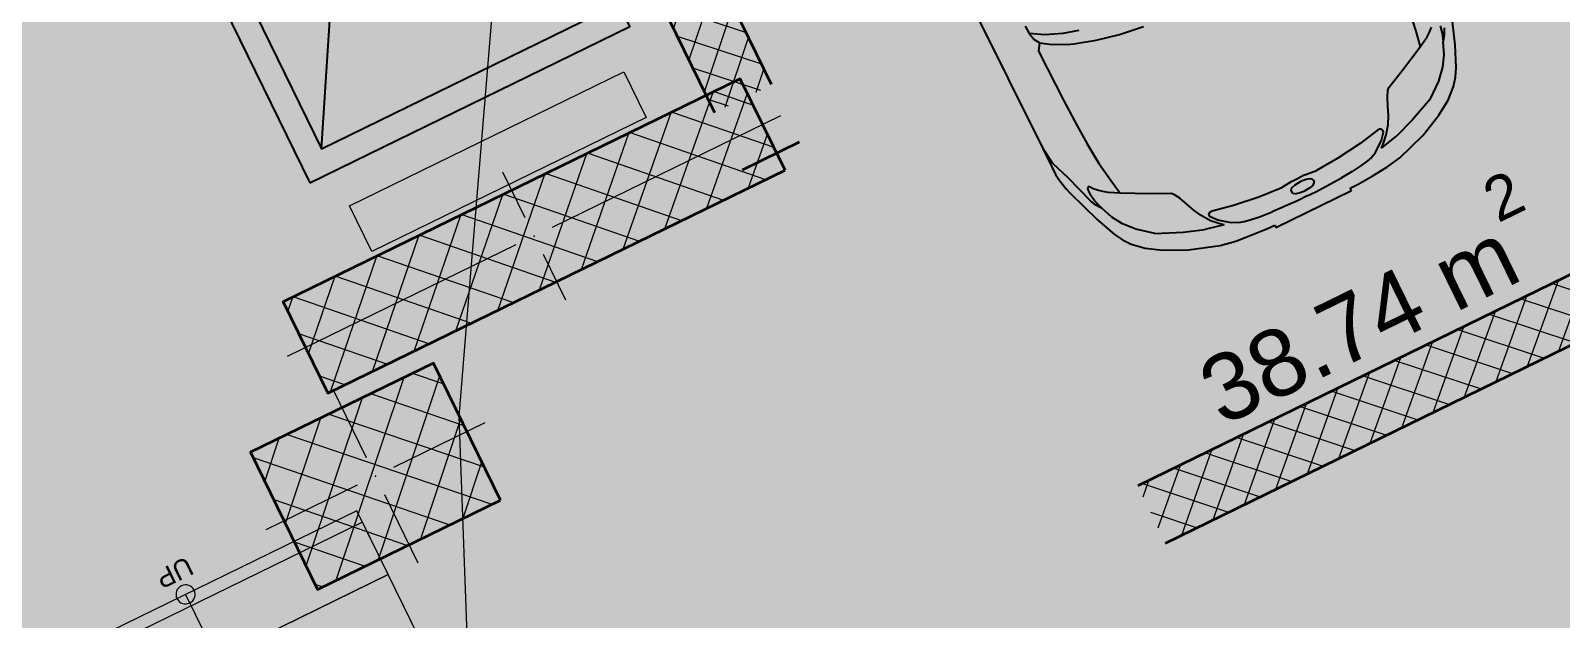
# Model space of a CAD drawing. Header units: metres. Extents: x 7511783 to 7512372, y 4692307 to 4692611.
# Drawn here: x 7511891.03 to 7511897.04, y 4692368.94 to 4692371.26 of the extents above; entities that cross this region are included whole.
import ezdxf

# ---------------------------------------------------------------- set-up
doc = ezdxf.new("R2010")
doc.units = ezdxf.units.M
doc.linetypes.add('Dense Dotted', pattern=[132.2916626930235, 0, -132.2916626930235])
for name, color, linetype, lineweight in [('2D Drafting - General_Pen_No__2', 8, 'Continuous', 0), ('2D Drafting - General_Pen_No__42', 8, 'Continuous', 0), ('2D Drafting - General_Pen_No__82', 253, 'Continuous', 0), ('A - Fill Zone_Pen_No__102', 254, 'Continuous', 0), ('A - Fill Zone_Pen_No__156', 165, 'Continuous', 0), ('A - Fill Zone_Pen_No__176', 253, 'Continuous', 0), ('A - Muret', 7, 'Continuous', 0), ('A - Muret_Pen_No__101', 252, 'Continuous', 0), ('A - Muret_Pen_No__7', 7, 'Continuous', 0), ('A - Shtyllat', 7, 'Continuous', 0), ('bodrum 1 garazhat projekt', 7, 'Continuous', 0), ('garazhat-netw-amiri - b1', 20, 'Continuous', 0), ('Interior - Furniture _Pen_No__42', 8, 'Continuous', 0), ('Parc-Kojshi', 251, 'Continuous', 0), ('Structural - Bearing', 7, 'Continuous', 0), ('Structural - Bearing_Pen_No__20', 1, 'Continuous', 0), ('Structural - Bearing_Pen_No__21', 7, 'Continuous', 0), ('Structural - Stair & Railing', 7, 'Continuous', 0), ('Structural - Stair & Railing_Pen_No__11', 171, 'Continuous', 0), ('Structural - Stair & Railing_Pen_No__71', 161, 'Continuous', 0), ('Structural - Stair & Railing_Pen_No__91', 161, 'Continuous', 0), ('vijat rregullim', 1, 'Continuous', 0)]:
    doc.layers.add(name, color=color, linetype=linetype, lineweight=lineweight)
doc.styles.add('GENERATED_STYLE_1', font='arial.ttf')
doc.styles.add('GENERATED_STYLE_2', font='arialbd.ttf')
pattern_1 = [(44.99999999999998, (0, 0), (-68.94290863686237, 68.94290863686243), []), (135.0000000000001, (0, 0), (68.94290863686219, 68.94290863686261), [])]
pattern_2 = [(44.99999999999998, (0, 0), (-91.92387818248316, 91.92387818248324), []), (135.0000000000001, (0, 0), (91.9238781824829, 91.92387818248349), [])]

# ---------------------------------------------------------------- blocks, each defined once
blk = doc.blocks.new('Stair_1')
at = {"layer": 'Structural - Stair & Railing_Pen_No__71', "linetype": 'Continuous', "lineweight": 20}
blk.add_hatch(color=161, dxfattribs=at).paths.add_polyline_path([(15912.49999999999, -15290.83965125988, 0.9999999999999998), (15987.49999999999, -15290.83965125988, 0.9999999999999998)])
at = {"layer": 'Structural - Stair & Railing_Pen_No__11', "color": 171, "linetype": 'Continuous', "lineweight": 18}
for p, q in [((16700.00000425875, -15290.8396565039), (15200, -15290.8396565039)), ((15949.99999999999, -15290.83965125988), (15949.99999999999, -15570.83965125988)), ((16700.00000425875, -15570.83963894018), (16700.00000425875, -15290.8396565039)), ((15200, -15570.83963894018), (16700.00000425875, -15570.83963894018)), ((16700.00000425875, -15570.83963894018), (15200, -15570.83963894018)), ((16700.00000425875, -15850.83964641104), (16700.00000425875, -15570.83963894018))]:
    blk.add_line(p, q, dxfattribs=at)
for start, end in [(0, 180), (180, 0)]:
    blk.add_arc((15949.99999999999, -15290.83965125988), 37.49999999999964, start, end, dxfattribs=at)
at = {"layer": 'Structural - Stair & Railing_Pen_No__91', "color": 161, "linetype": 'Continuous', "lineweight": 13}
for p, q in [((16700.00000425875, -15340.83965247343), (15200, -15340.83965247343)), ((16699.99999687555, -16410.83963823559), (16699.99999687555, -15340.83965779379))]:
    blk.add_line(p, q, dxfattribs=at)
at = {"layer": 'Structural - Stair & Railing_Pen_No__71', "color": 161, "lineweight": 20, "insert": (16021.31449999999, -15194.50827625988), "char_height": 75, "attachment_point": 4, "rotation": 180, "style": 'GENERATED_STYLE_1'}
blk.add_mtext('\\A1;UP', dxfattribs=at)
blk = doc.blocks.new('Stair_2')
at = {"layer": 'Structural - Stair & Railing_Pen_No__71', "linetype": 'Continuous', "lineweight": 20}
blk.add_hatch(color=161, dxfattribs=at).paths.add_polyline_path([(15912.49999999999, -15290.83965125988, 0.9999999999999998), (15987.49999999999, -15290.83965125988, 0.9999999999999998)])
at = {"layer": 'Structural - Stair & Railing_Pen_No__11', "color": 171, "linetype": 'Continuous', "lineweight": 18}
for p, q in [((16700.00000425875, -15290.8396565039), (15200, -15290.8396565039)), ((15949.99999999999, -15290.83965125988), (15949.99999999999, -15570.83965125988)), ((16700.00000425875, -15570.83963894019), (16700.00000425875, -15290.8396565039)), ((15200, -15570.83963894019), (16700.00000425875, -15570.83963894019)), ((16700.00000425875, -15570.83963894019), (15200, -15570.83963894019)), ((16700.00000425875, -15850.83964641104), (16700.00000425875, -15570.83963894019))]:
    blk.add_line(p, q, dxfattribs=at)
for start, end in [(0, 180), (180, 0)]:
    blk.add_arc((15949.99999999999, -15290.83965125988), 37.49999999999964, start, end, dxfattribs=at)
at = {"layer": 'Structural - Stair & Railing_Pen_No__91', "color": 161, "linetype": 'Continuous', "lineweight": 13}
for p, q in [((16699.99997922418, -15340.839677508), (15200, -15340.839677508)), ((16699.99999786097, -16410.8396389714), (16699.99996865407, -15340.83965782667))]:
    blk.add_line(p, q, dxfattribs=at)
at = {"layer": 'Structural - Stair & Railing_Pen_No__71', "color": 161, "lineweight": 20, "insert": (16021.31449999999, -15194.50827625988), "char_height": 75, "attachment_point": 4, "rotation": 180, "style": 'GENERATED_STYLE_2'}
blk.add_mtext('\\A1;{\\fArial|b0|i0|c0|p34;UP}', dxfattribs=at)
blk = doc.blocks.new('Wall_32', base_point=(5824.862731304111, -24950.40664052381))
at = {"layer": 'A - Muret_Pen_No__101', "linetype": 'Continuous', "lineweight": 13}
h = blk.add_hatch(dxfattribs=at)
h.set_pattern_fill('CONCRETE_BLOCK', color=252, style=0, pattern_type=2)
h.set_pattern_definition(pattern_1)
h.paths.add_polyline_path([(6424.862816457296, -24950.41492313773), (9499.998194575948, -24950.45703086066), (9500.001641991863, -24700.63338816103), (10300.00183761077, -24700.64422289676), (10299.99814395087, -24950.46786559639), (13074.99829154035, -24950.50578717143), (13075.00173895627, -24700.63338816103), (13875.00193457517, -24700.64422289676), (13874.99824091527, -24950.51686815115), (16424.99835657231, -24950.55208104226), (16425.00180398823, -24700.63338816103), (17225.00150711915, -24700.64422289676), (17224.99805970324, -24950.56316202198), (22349.99821248404, -24950.63358780419), (22350.00165989995, -24700.63338816103), (6424.866263873207, -24700.41496973857)])
at = {"layer": 'A - Muret_Pen_No__7', "color": 7, "linetype": 'Continuous', "lineweight": 35, "flags": 128}
for points in [[(22350.0017149545, -24700.63356742325), (6424.866061430847, -24700.41487988083)], [(6424.862801589686, -24950.41487985964), (9499.998173563205, -24950.45710830979)]]:
    blk.add_lwpolyline(points, dxfattribs=at)
blk = doc.blocks.new('Wall_33', base_point=(27149.99549916007, -24950.64074474684))
at = {"layer": 'A - Muret_Pen_No__101', "linetype": 'Continuous', "lineweight": 13}
h = blk.add_hatch(dxfattribs=at)
h.set_pattern_fill('CONCRETE_BLOCK', color=252, style=0, pattern_type=2)
h.set_pattern_definition(pattern_1)
h.paths.add_polyline_path([(26899.99581397649, -24700.63728633086), (27149.9957809956, -24700.64073833176), (27150.00108528967, -19050.40592252639), (26900.00103407541, -19050.40566994095), (26900.00103407541, -19050.45601863696), (27149.99898041107, -19050.45947063786), (27149.99552841018, -19300.45943765698), (26900.00078148998, -19300.45598565608)])
h = blk.add_hatch(dxfattribs=at)
h.set_pattern_fill('CONCRETE_BLOCK', color=252, style=0, pattern_type=2)
h.set_pattern_definition(pattern_1)
h.paths.add_polyline_path([(26899.99551334998, -24950.64048098553), (27149.99551976507, -24950.64074474685), (26899.99551334998, -24950.63731584977)])
at = {"layer": 'A - Muret_Pen_No__7', "color": 7, "linetype": 'Continuous', "lineweight": 35, "flags": 128}
for points in [[(27149.99573401045, -24700.64074828263), (27150.00104184993, -19050.40590479135)], [(26900.00080695233, -19300.45604481404), (26899.99573401366, -24700.63722151421)], [(26899.99549916018, -24950.64050989646), (27149.99549916007, -24950.64074474684)]]:
    blk.add_lwpolyline(points, dxfattribs=at)
blk = doc.blocks.new('Column_5', base_point=(-58909.50201474628, 193336.8082159659))
at = {"layer": 'Structural - Bearing', "linetype": 'Continuous', "lineweight": 0}
h = blk.add_hatch(dxfattribs=at)
h.set_pattern_fill('CONCRETE_BLOCK', color=18, style=0, pattern_type=2)
h.set_pattern_definition(pattern_2)
h.paths.add_polyline_path([(-58509.50201474628, 193036.8082159659), (-58509.50201474628, 193636.8082159659), (-59309.50201474628, 193636.8082159659), (-59309.50201474628, 193036.8082159659)])
at = {"layer": 'Structural - Bearing_Pen_No__20', "color": 1, "linetype": 'Continuous', "lineweight": 0}
for p, q in [((-58909.50201474628, 193416.808215966), (-58909.50201474628, 193716.8082159659)), ((-58989.50201474628, 193336.8082159659), (-59389.50201474628, 193336.8082159659)), ((-58829.50201474629, 193336.8082159659), (-58429.50201474629, 193336.8082159659)), ((-58909.50201474628, 193256.8082159659), (-58909.50201474628, 192956.8082159659))]:
    blk.add_line(p, q, dxfattribs=at)
blk.add_point((-58909.50201474628, 193336.8082159659), dxfattribs=at)
at = {"layer": 'Structural - Bearing_Pen_No__21', "color": 7, "linetype": 'Continuous', "lineweight": 35, "flags": 128}
blk.add_lwpolyline([(-58509.50201474628, 193036.8082159659), (-58509.50201474628, 193636.8082159659), (-59309.50201474628, 193636.8082159659), (-59309.50201474628, 193036.8082159659)], close=True, dxfattribs=at)
blk = doc.blocks.new('Column_7', base_point=(-53308.25413540503, 182406.9408084733))
at = {"layer": 'Structural - Bearing', "linetype": 'Continuous', "lineweight": 0}
h = blk.add_hatch(dxfattribs=at)
h.set_pattern_fill('CONCRETE_BLOCK', color=18, style=0, pattern_type=2)
h.set_pattern_definition(pattern_2)
h.paths.add_polyline_path([(-52308.25413540503, 182206.9408084733), (-52308.25413540503, 182606.9408084733), (-54308.25413540503, 182606.9408084733), (-54308.25413540503, 182206.9408084733)])
at = {"layer": 'Structural - Bearing_Pen_No__20', "color": 1, "linetype": 'Continuous', "lineweight": 0}
for p, q in [((-53308.25413540503, 182486.9408084733), (-53308.25413540503, 182686.9408084733)), ((-53388.25413540503, 182406.9408084733), (-54388.25413540503, 182406.9408084733)), ((-53228.25413540503, 182406.9408084733), (-52228.25413540504, 182406.9408084733)), ((-53308.25413540503, 182326.9408084733), (-53308.25413540503, 182126.9408084733))]:
    blk.add_line(p, q, dxfattribs=at)
blk.add_point((-53308.25413540503, 182406.9408084733), dxfattribs=at)
at = {"layer": 'Structural - Bearing_Pen_No__21', "color": 7, "linetype": 'Continuous', "lineweight": 35, "flags": 128}
blk.add_lwpolyline([(-52308.25413540503, 182206.9408084733), (-52308.25413540503, 182606.9408084733), (-54308.25413540503, 182606.9408084733), (-54308.25413540503, 182206.9408084733)], close=True, dxfattribs=at)
blk = doc.blocks.new('Car 05 22')
at = {"layer": 'Interior - Furniture _Pen_No__42', "color": 8, "linetype": 'Continuous', "lineweight": 25}
for p, q in [((3154.26138006, 782.5577669589998), (3013.55027244, 833.064864827)), ((3235.883818752, 747.6101556219), (3154.26138006, 782.5577669589998)), ((3064.50712035, 714.6457874760001), (3050.61522015, 730.6688871950001)), ((3060.9451203, 762.9292866300001), (3089.85712072, 757.3861867269998)), ((3100.48402088, 763.1120866269999), (3075.78877375, 774.6896785450001)), ((3089.85712072, 757.3861867269998), (3108.43932099, 751.4304868319999)), ((3114.13862108, 753.3111867989999), (3100.48402088, 763.1120866269999)), ((3108.43932099, 751.4304868319999), (3122.8656212, 746.4359869189999)), ((3122.8656212, 746.4359869189999), (3114.13862108, 753.3111867989999)), ((3170.0706946, 726.5554905960001), (3122.8656212, 746.4359869189999)), ((3211.69204952, 701.0151137130001), (3170.0706946, 726.5554905960001)), ((3269.07948628, 728.3294692490001), (3235.883818752, 747.6101556219)), ((3298.56678787, 705.6390702070001), (3269.07948628, 728.3294692490001)), ((2959.72331881, 678.984388101), (3047.2313201, 666.2002883250001)), ((3047.20992906, 666.2041971140001), (3100.00912087, 656.556188494)), ((3076.97452053, 697.807687771), (3064.50712035, 714.6457874760001)), ((3100.00912087, 656.556188494), (3076.97452053, 697.807687771)), ((3254.25934432, 663.1775183300001), (3211.69204952, 701.0151137130001)), ((3301.867263790001, 602.80900872), (3254.25934432, 663.1775183300001)), ((3337.33388997, 663.3806719909999), (3298.56678787, 705.6390702070001)), ((3374.49419199, 603.583974516), (3337.33388997, 663.3806719909999)), ((3152.92075342, 553.873393456), (3100.00912087, 656.556188494)), ((3301.867263790001, 602.80900872), (3346.015513130001, 501.4217980699999)), ((3418.40079436, 512.7439783509999), (3374.49419199, 603.583974516)), ((3189.62073735, 475.569766106), (3152.92075342, 553.873393456)), ((3346.015513130001, 501.4217980699999), (3374.297465860001, 419.557472908)), ((3457.47689648, 393.0984834030001), (3418.40079436, 512.7439783509999)), ((3199.39883308, 466.7584630290001), (3189.62073735, 475.569766106)), ((3220.69886845, 454.388540188), (3199.39883308, 466.7584630290001)), ((3256.10680826, 439.2417534179999), (3220.67662376, 454.4014587129999)), ((3288.390194130001, 425.101248479), (3256.10680826, 439.2417534179999)), ((3319.36158057, 408.41284265), (3288.390194130001, 425.101248479)), ((3353.46269085, 384.2512837760001), (3319.36158057, 408.41284265)), ((3321.23357975, 370.497229407), (3320.99727986, 362.132926485)), ((3320.99727986, 362.132926485), (3338.31527228, 276.8564967000001)), ((3324.654278260001, 377.297531782), (3321.23357975, 370.497229407)), ((3328.30797666, 379.591332583), (3324.654278260001, 377.297531782)), ((3338.468372210001, 379.4523325350001), (3328.30797666, 379.591332583)), ((3363.640761200001, 357.811724976), (3338.468372210001, 379.4523325350001)), ((3377.182392130001, 359.9734848010001), (3353.46269085, 384.2512837760001)), ((3391.09039087, 344.247647689), (3374.297465860001, 419.557472908)), ((3468.34279707, 330.9338860280001), (3457.47689648, 393.0984834030001)), ((3396.66521323, 315.8049103040001), (3363.640761200001, 357.811724976)), ((3391.09039087, 344.247647689), (3377.182392130001, 359.9734848010001)), ((3408.0703938, 289.3779877820001), (3396.66521323, 315.8049103040001)), ((3474.4914974, 263.721088865), (3468.34279707, 330.9338860280001)), ((3338.31527228, 276.8564967000001), (3351.882966340001, 172.661960307)), ((3408.0703938, 289.3779877820001), (3413.77629411, 267.259988716)), ((3413.77548775, 267.2641933500001), (3418.45445829, 242.866384828)), ((3418.452194370001, 242.878189745), (3424.044894670001, 200.723791525)), ((3478.33319761, 199.917191559), (3474.4914974, 263.721088865)), ((3424.044894670001, 200.723791525), (3427.72848251, 152.023715234)), ((3479.35651311, 164.9481933352), (3478.33319761, 199.917191559)), ((3351.882966340001, 172.661960307), (3358.343763510001, 75.87012649980001)), ((3432.36383112, 39.98011396419999), (3427.72848251, 152.023715234)), ((3489.519598210001, 164.9481933352), (3479.35651311, 164.9481933352)), ((3489.519598210001, -164.9481933352), (3489.519598210001, 164.9481933352)), ((3353.95786543, 27.8932505984), (3358.343763510001, 75.87012649980001)), ((3353.95786543, 27.8932505984), (3353.95786543, -0.7649002671629999)), ((3353.95786543, -27.8932505984), (3353.95786543, 0.7649002671619999)), ((3370.89075802, 11.74110410089999), (3370.32315827, -0.7649002671629999)), ((3370.89075802, -11.74110410089999), (3370.32315827, 0.7649002671619999)), ((3372.49235732, 23.6550082622), (3370.89075802, 11.74110410089999)), ((3376.267285060001, 38.99395092400001), (3372.49235732, 23.6550082622)), ((3381.98685317, 46.5714162664), (3376.267285060001, 38.99395092400001)), ((3386.21005132, 48.3522168884), (3381.98685317, 46.5714162664)), ((3386.21005132, 48.3522168884), (3394.28954778, 48.3522168884)), ((3398.51284593, 46.5714162664), (3394.28954778, 48.3522168884)), ((3404.23226311, 38.99375151340001), (3398.51284593, 46.5714162664)), ((3404.23226311, 38.99375151340001), (3408.00714178, 23.6550082622)), ((3408.00714178, 23.6550082622), (3409.766541010001, 8.055102813469999)), ((3409.766541010001, 8.055102813469999), (3409.766541010001, -4.961e-13)), ((3431.76949509, 57.3729975776), (3431.76949509, 56.7710829698)), ((3432.04453126, -0.0109000038072), (3432.36383112, 39.98011396419999)), ((3432.04453126, 0.0109000038063), (3432.36383112, -39.98011396419999)), ((3353.95786543, -27.8932505984), (3358.343763510001, -75.87012649980001)), ((3372.49235732, -23.6550082622), (3370.89075802, -11.74110410089999)), ((3376.267285060001, -38.99395092400001), (3372.49235732, -23.6550082622)), ((3381.98685317, -46.5714162664), (3376.267285060001, -38.99395092400001)), ((3386.21005132, -48.3522168884), (3381.98685317, -46.5714162664)), ((3386.21005132, -48.3522168884), (3394.28954778, -48.3522168884)), ((3398.51284593, -46.5714162664), (3394.28954778, -48.3522168884)), ((3404.23226311, -38.99375151340001), (3398.51284593, -46.5714162664)), ((3404.23226311, -38.99375151340001), (3408.00714178, -23.6550082622)), ((3408.00714178, -23.6550082622), (3409.766541010001, -8.055102813469999)), ((3409.766541010001, -8.055102813469999), (3409.766541010001, -3.892e-13)), ((3432.36383112, -39.98011396419999), (3427.72848251, -152.023715234)), ((3431.76949509, -57.3729975776), (3431.76949509, -56.7710829698)), ((3351.882966340001, -172.661960307), (3358.343763510001, -75.87012649980001)), ((3338.31527228, -276.8564967000001), (3351.882966340001, -172.661960307)), ((3424.044894670001, -200.723791525), (3427.72848251, -152.023715234)), ((3478.33319761, -199.917191559), (3479.35651311, -164.9481933352)), ((3479.35651311, -164.9481933352), (3489.519598210001, -164.9481933352)), ((3418.452194370001, -242.878189745), (3424.044894670001, -200.723791525)), ((3474.4914974, -263.721088865), (3478.33319761, -199.917191559)), ((2537.54372273, -384.0810341510001), (2551.45611664, -285.6281997640001)), ((3320.99727986, -362.132926485), (3338.31527228, -276.8564967000001)), ((3408.0703938, -289.3779877820001), (3396.66521323, -315.8049103040001)), ((3408.0703938, -289.3779877820001), (3413.77629411, -267.259988716)), ((3413.77548775, -267.2641933500001), (3418.45445829, -242.866384828)), ((3468.34279707, -330.9338860280001), (3474.4914974, -263.721088865)), ((3363.640761200001, -357.811724976), (3338.468372210001, -379.4523325350001)), ((3377.182392130001, -359.9734848010001), (3353.46269085, -384.2512837760001)), ((3396.66521323, -315.8049103040001), (3363.640761200001, -357.811724976)), ((3391.09039087, -344.247647689), (3374.297465860001, -419.557472908)), ((3391.09039087, -344.247647689), (3377.182392130001, -359.9734848010001)), ((3457.47689648, -393.0984834030001), (3468.34279707, -330.9338860280001)), ((2517.90263133, -477.034766618), (2537.54372273, -384.0810341510001)), ((3319.36158057, -408.41284265), (3288.390194130001, -425.101248479)), ((3353.46269085, -384.2512837760001), (3319.36158057, -408.41284265)), ((3321.23357975, -370.497229407), (3320.99727986, -362.132926485)), ((3324.654278260001, -377.297531782), (3321.23357975, -370.497229407)), ((3328.30797666, -379.591332583), (3324.654278260001, -377.297531782)), ((3338.468372210001, -379.4523325350001), (3328.30797666, -379.591332583)), ((3346.015513130001, -501.4217980699999), (3374.297465860001, -419.557472908)), ((3418.40079436, -512.7439783509999), (3457.47689648, -393.0984834030001)), ((2491.79994982, -562.0052962960001), (2517.90263133, -477.034766618)), ((3189.62073735, -475.569766106), (3152.92075342, -553.873393456)), ((3199.39883308, -466.7584630290001), (3189.62073735, -475.569766106)), ((3220.69886845, -454.388540188), (3199.39883308, -466.7584630290001)), ((3256.10680826, -439.2417534179999), (3220.67662376, -454.4014587129999)), ((3288.390194130001, -425.101248479), (3256.10680826, -439.2417534179999)), ((2453.63941421, -521.616582688), (2436.02871163, -583.2244924540001)), ((3301.867263790001, -602.80900872), (3346.015513130001, -501.4217980699999)), ((3374.49419199, -603.583974516), (3418.40079436, -512.7439783509999)), ((2436.02871163, -583.2244924540001), (2410.10490185, -649.1086815510001)), ((2456.66545813, -639.8418234830003), (2487.236391870001, -574.2621729599999)), ((2487.236391870001, -574.2621729599999), (2491.79934275, -562.0052962960001)), ((3152.92075342, -553.873393456), (3100.00912087, -656.556188494)), ((2410.10490185, -649.1086815510001), (2378.929310310001, -702.0184876970001)), ((2428.77597173, -681.700745325), (2456.66545813, -639.8418234830003)), ((3047.20992906, -666.2041971140001), (3100.00912087, -656.556188494)), ((3100.00912087, -656.556188494), (3076.97452053, -697.807687771)), ((3301.867263790001, -602.80900872), (3254.25934432, -663.1775183300001)), ((3337.33388997, -663.3806719909999), (3374.49419199, -603.583974516)), ((2345.74280982, -702.7498876850001), (2378.929310310001, -702.0184876970001)), ((2378.929310310001, -702.0184876970001), (2410.57231077, -694.2028878339999)), ((2428.73881104, -681.7061880529999), (2410.57231077, -694.2028878339999)), ((2410.57231077, -694.2028878339999), (2410.58631694, -694.1782473540001)), ((2428.77597173, -681.700745325), (2428.73881104, -681.7061880529999)), ((2428.73881104, -681.7061880529999), (2457.25830016, -700.035535323)), ((2457.25830016, -700.035535323), (2535.4819126, -697.9905877680001)), ((2535.422612600001, -697.9916562040003), (2673.21491462, -695.5089878119999)), ((2535.46586986, -697.9894090810001), (2535.4819126, -697.988971943)), ((2673.21491462, -695.5089878119999), (2787.200816290001, -691.4809878819998)), ((2787.200816290001, -691.4809878819998), (2868.415817480001, -687.223087957)), ((2868.395882330001, -687.22488671), (2959.72331881, -678.984388101)), ((2959.72331881, -678.984388101), (2868.415817480001, -687.1969879569999)), ((2959.72331881, -678.984388101), (3047.2313201, -666.2002883250001)), ((3064.50712035, -714.6457874760001), (3050.61522015, -730.6688871950001)), ((3076.97452053, -697.807687771), (3064.50712035, -714.6457874760001)), ((3211.69204952, -701.0151137130001), (3170.0706946, -726.5554905960001)), ((3254.25934432, -663.1775183300001), (3211.69204952, -701.0151137130001)), ((3269.07948628, -728.3294692490001), (3298.56678787, -705.6390702070001)), ((3298.56678787, -705.6390702070001), (3337.33388997, -663.3806719909999)), ((2954.16376923, -813.731165643), (3075.78877375, -774.6896785450001)), ((3024.49924208, -753.7186598590001), (3022.47491973, -758.305686711)), ((3022.47491973, -758.305686711), (3023.66221975, -762.4851866380001)), ((3023.66221975, -762.4851866380001), (3034.64521991, -765.0503865930001)), ((3037.91041996, -743.452886971), (3024.49924208, -753.7186598590001)), ((3034.64521991, -765.0503865930001), (3046.93432009, -763.817386614)), ((3050.61522015, -730.6688871950001), (3037.91041996, -743.452886971)), ((3046.93432009, -763.817386614), (3060.9451203, -762.9292866300001)), ((3060.9451203, -762.9292866300001), (3089.85712072, -757.3861867269998)), ((3100.48402088, -763.1120866269999), (3075.78877375, -774.6896785450001)), ((3089.85712072, -757.3861867269998), (3108.43932099, -751.4304868319999)), ((3114.13862108, -753.3111867989999), (3100.48402088, -763.1120866269999)), ((3108.43932099, -751.4304868319999), (3122.8656212, -746.4359869189999)), ((3122.8656212, -746.4359869189999), (3114.13862108, -753.3111867989999)), ((3170.0706946, -726.5554905960001), (3122.8656212, -746.4359869189999)), ((3154.26138006, -782.5577669589998), (3235.883818752, -747.6101556219)), ((3235.883818752, -747.6101556219), (3269.07948628, -728.3294692490001)), ((2876.86636504, -843.317264394), (2954.16376923, -813.731165643)), ((2945.17226874, -849.4061641369999), (2989.61447115, -839.6482645490003)), ((2989.61447115, -839.6482645490003), (3013.55027244, -833.064864827)), ((3013.55027244, -833.064864827), (3154.26138006, -782.5577669589998)), ((2193.165590015, -856.4504063259001), (2808.01466132, -852.5547640039999)), ((2808.01466132, -852.5547640039999), (2876.86636504, -843.317264394)), ((2808.01466132, -852.5547640039999), (2855.711363900001, -852.6327640009998)), ((2855.711363900001, -852.6327640009998), (2891.44016583, -852.5287640049999)), ((2891.44016583, -852.5287640049999), (2922.51356751, -852.034364026)), ((2922.51356751, -852.034364026), (2945.17226874, -849.4061641369999))]:
    blk.add_line(p, q, dxfattribs=at)
blk = doc.blocks.new('A$C75F44AD6')
at = {"layer": '2D Drafting - General_Pen_No__82', "linetype": 'Continuous', "lineweight": 0}
blk.add_hatch(color=250, dxfattribs=at).paths.add_polyline_path([(20966.49701639917, 59626.00896325048), (22166.49701639918, 59626.00896325048), (22166.49701639918, 59426.00896325049), (20966.49701639917, 59426.00896325049)])
at = {"layer": 'A - Fill Zone_Pen_No__102', "linetype": 'Continuous', "lineweight": 0}
blk.add_hatch(color=7, dxfattribs=at).paths.add_polyline_path([(26516.49701639917, 62426.0089632505), (22541.49706537055, 62426.0089632505), (22541.49706537055, 59201.00896325049), (20591.49701639917, 59201.00896325049), (20591.49701639917, 54826.01264365789), (26516.49701639917, 54826.01264365789)])
at = {"layer": 'A - Fill Zone_Pen_No__176', "linetype": 'Continuous', "lineweight": 0}
blk.add_hatch(color=250, dxfattribs=at).paths.add_polyline_path([(4016.497029576725, 62426.00826416354), (4016.497029576725, 67626.84861451037), (31166.49701639917, 67626.84861451037), (31166.49701639917, 62426.0089632505), (22541.49706537055, 62426.0089632505), (22541.49706537055, 59201.00896325049), (20591.49701639917, 59201.00896325049), (20591.49701639917, 54826.01264365789), (17241.49701639916, 54826.01264365789), (17241.49701639916, 60101.0089632505), (15491.49701639917, 60101.0089632505), (15491.49701639917, 62426.00826416354)])
at = {"layer": '2D Drafting - General_Pen_No__2', "color": 8, "linetype": 'Continuous', "lineweight": 15, "flags": 128}
blk.add_lwpolyline([(20966.49701639917, 59626.00896325048), (22166.49701639918, 59626.00896325048), (22166.49701639918, 59426.00896325049), (20966.49701639917, 59426.00896325049)], close=True, dxfattribs=at)
at = {"layer": '2D Drafting - General_Pen_No__42', "color": 8, "linetype": 'Continuous', "lineweight": 25}
blk.add_lwpolyline([(20866.49701639917, 59776.00896325049), (22266.49701639917, 59776.00896325049), (22266.49701639917, 62076.00896325049), (20866.49701639917, 62076.00896325049)], close=True, dxfattribs=at)
for points in [[(21116.49701639917, 61976.0089632505), (20966.49701639917, 61976.0089632505), (20966.49701639917, 59876.00896325049), (22166.49701639918, 59876.00896325049), (22166.49701639918, 61976.0089632505), (22016.49701639917, 61976.0089632505)], [(20966.49701639917, 59876.00896325049), (22166.49701639918, 61976.0089632505)]]:
    blk.add_lwpolyline(points, dxfattribs=at)
at = {"layer": 'A - Muret', "color": 7, "lineweight": 35}
for name, p in [('Wall_33', (22666.49706537055, 59076.00896325049)), ('Wall_32', (22666.49706537055, 57026.01326480894))]:
    blk.add_blockref(name, p, dxfattribs=at)
at = {"layer": 'A - Shtyllat', "color": 7, "lineweight": 35}
for name, p in [('Column_7', (21566.49706537055, 59201.00896325049)), ('Column_5', (20591.49701639917, 58626.0089632505))]:
    blk.add_blockref(name, p, dxfattribs=at)
at = {"layer": 'Interior - Furniture _Pen_No__42', "color": 8, "linetype": 'Continuous', "lineweight": 25, "zscale": 1000, "rotation": 270}
blk.add_blockref('Car 05 22', (24366.49701639917, 61440.63225556148), dxfattribs=at)
at = {"layer": 'Structural - Stair & Railing', "color": 8, "linetype": 'Dense Dotted', "lineweight": 15}
for name in ['Stair_1', 'Stair_2']:
    blk.add_blockref(name, (3766.497016399168, 73826.84861451038), dxfattribs=at)
at = {"layer": 'A - Fill Zone_Pen_No__156', "color": 165, "lineweight": 20, "insert": (23667.1176047899, 57335.94579686986), "char_height": 262.5, "attachment_point": 7, "style": 'GENERATED_STYLE_1'}
blk.add_mtext('{\\fArial|b0|i0|c0|p34;38.74 m{\\H0.66x;\\S2^  ;}}', dxfattribs=at)

msp = doc.modelspace()

# ---------------------------------------------------------------- linework, layer by layer
at = {"layer": 'garazhat-netw-amiri - b1'}
msp.add_circle((7511922.380949954, 4692382.212120953), 75.36126493235138, dxfattribs=at)
at = {"layer": 'Parc-Kojshi', "flags": 128}
msp.add_lwpolyline([(7511866.161, 4692371.131), (7511869.532, 4692387.82), (7511869.842000001, 4692387.49), (7511870.032, 4692387.28), (7511870.102000001, 4692387.2), (7511877.791, 4692378.6), (7511894.291, 4692373.23), (7511894.942999999, 4692372.975999999), (7511892.856000001, 4692371.513999999), (7511892.758, 4692370.324), (7511892.71, 4692369.742999999), (7511892.786, 4692367.666), (7511893.466, 4692365.435), (7511890.286, 4692365.442), (7511887.703, 4692365.8), (7511877.458, 4692367.218), (7511869.460999999, 4692368.275), (7511866.082, 4692368.871), (7511866.161, 4692371.131)], dxfattribs=at)
at = {"layer": 'vijat rregullim', "flags": 128}
msp.add_lwpolyline([(7511935.68, 4692370.75), (7511934.089999999, 4692373.38), (7511924.669838073, 4692393.059345807), (7511913.451999999, 4692385.678), (7511902.611, 4692378.578999999), (7511894.291, 4692373.23), (7511894.942999999, 4692372.975999999), (7511892.856000001, 4692371.513999999), (7511892.758, 4692370.324), (7511892.71, 4692369.742999999), (7511892.786, 4692367.666), (7511893.466, 4692365.435), (7511897.246000001, 4692360.267), (7511907.287000001, 4692351.18), (7511910.408, 4692348.041999999), (7511920.285000001, 4692340.217), (7511933.219999999, 4692351.09), (7511932.73, 4692351.679999999), (7511923.269999999, 4692360.23), (7511922.3, 4692361.1)], close=True, dxfattribs=at)

# ---------------------------------------------------------------- block references
at = {"layer": 'bodrum 1 garazhat projekt', "xscale": 0.001, "yscale": 0.001, "zscale": 0.001, "rotation": 26.04535599708318}
msp.add_blockref('A$C75F44AD6', (7511899.624007692, 4692307.794563157), dxfattribs=at)

doc.saveas('drawing.dxf')
